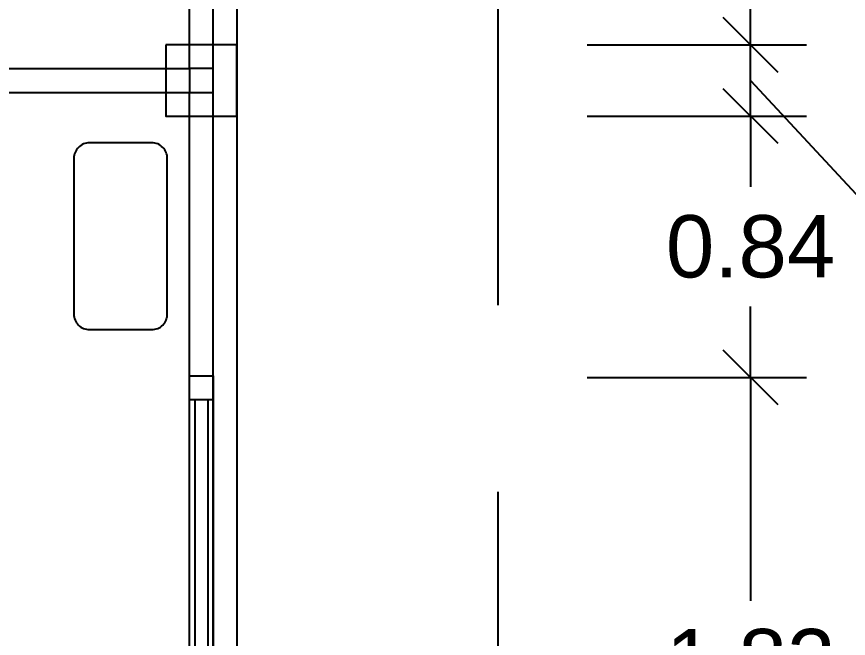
# Model space of a CAD drawing. Header units: metres. Extents: x 428 to 1115, y -4076 to 3914.
# Drawn here: x 1100.679 to 1103.349, y -3848.887 to -3846.89 of the extents above; entities that cross this region are included whole.
import ezdxf

# ---------------------------------------------------------------- set-up
doc = ezdxf.new("R2010")
doc.units = ezdxf.units.M
doc.header["$MEASUREMENT"] = 0
doc.header["$PDMODE"] = 2
doc.linetypes.add('ACAD_ISO02W100', pattern=[15, 12, -3])
for name, color, linetype in [('Dimension', 7, 'Continuous'), ('Edges', 7, 'Continuous'), ('M20 concreting', 3, 'Continuous'), ('ms section', 5, 'Continuous'), ('projected_site_clearence', 150, 'Continuous'), ('wall', 150, 'Continuous'), ('window', 2, 'Continuous')]:
    doc.layers.add(name, color=color, linetype=linetype)
doc.styles.add('labor camp', font='arial.ttf')
doc.dimstyles.new('1@100', dxfattribs={"dimtxt": 0.2, "dimasz": 0.175, "dimexe": 0.18, "dimexo": 0.0625, "dimgap": 0.09, "dimtad": 0, "dimtih": 1, "dimtoh": 1, "dimzin": 0, "dimdsep": 46, "dimtxsty": 'labor camp', "dimblk": 'OBLIQUE', "dimcen": 0.09, "dimadec": 0, "dimazin": 0, "dimtfac": 1, "dimtofl": 0, "dimtmove": 1, "dimatfit": 3, "dimfxl": 0.525, "dimfxlon": 1, "dimtolj": 1, "dimtzin": 0, "dimarcsym": 0})

# ---------------------------------------------------------------- blocks, each defined once
blk = doc.blocks.new('_Oblique')
at = {"color": 0, "linetype": 'ByBlock', "lineweight": -2}
blk.add_line((-0.5, -0.5), (0.5, 0.5), dxfattribs=at)
blk = doc.blocks.new('*D104')
at = {"layer": 'Defpoints', "color": 0, "transparency": 16777216}
for p in [(1101.3857, -3843.255), (1101.3857, -3850.936), (1105.3019, -3850.936)]:
    blk.add_point(p, dxfattribs=at)
at = {"layer": 'window', "color": 0, "lineweight": -2, "transparency": 16777216}
for p, q in [((1104.7769, -3843.255), (1105.4819, -3843.255)), ((1105.3019, -3843.255), (1105.3019, -3846.9034)), ((1105.3019, -3850.936), (1105.3019, -3847.2876)), ((1104.7769, -3850.936), (1105.4819, -3850.936))]:
    blk.add_line(p, q, dxfattribs=at)
at = {"layer": 'window', "color": 0, "lineweight": -2, "transparency": 16777216, "xscale": 0.175, "yscale": 0.175, "zscale": 0.175}
for p, rotation in [((1105.3019, -3843.255), 90), ((1105.3019, -3850.936), 270)]:
    blk.add_blockref('_Oblique', p, dxfattribs=dict(at, rotation=rotation))
at = {"layer": 'window', "color": 0, "transparency": 16777216, "insert": (1105.3019, -3847.0955), "char_height": 0.2, "attachment_point": 5, "style": 'labor camp'}
blk.add_mtext('\\A1;7.68', dxfattribs=at)
blk = doc.blocks.new('*D105')
at = {"layer": 'Defpoints', "color": 0, "transparency": 16777216}
for p in [(1101.3095, -3843.3693), (1101.3095, -3847.0955), (1104.3506, -3847.0955)]:
    blk.add_point(p, dxfattribs=at)
at = {"layer": 'window', "color": 0, "lineweight": -2, "transparency": 16777216}
for p, q in [((1103.8256, -3843.3693), (1104.5306, -3843.3693)), ((1104.3506, -3843.3693), (1104.3506, -3845.0402)), ((1104.3506, -3847.0955), (1104.3506, -3845.4246)), ((1103.8256, -3847.0955), (1104.5306, -3847.0955))]:
    blk.add_line(p, q, dxfattribs=at)
at = {"layer": 'window', "color": 0, "lineweight": -2, "transparency": 16777216, "xscale": 0.175, "yscale": 0.175, "zscale": 0.175}
for p, rotation in [((1104.3506, -3843.3693), 90), ((1104.3506, -3847.0955), 270)]:
    blk.add_blockref('_Oblique', p, dxfattribs=dict(at, rotation=rotation))
at = {"layer": 'window', "color": 0, "transparency": 16777216, "insert": (1104.3506, -3845.2324), "char_height": 0.2, "attachment_point": 5, "style": 'labor camp'}
blk.add_mtext('\\A1;3.73', dxfattribs=at)
blk = doc.blocks.new('*D106')
at = {"layer": 'Defpoints', "color": 0, "transparency": 16777216}
for p in [(1101.3095, -3847.0955), (1101.3095, -3850.8217), (1104.3506, -3850.8217)]:
    blk.add_point(p, dxfattribs=at)
at = {"layer": 'window', "color": 0, "lineweight": -2, "transparency": 16777216}
for p, q in [((1103.8256, -3847.0955), (1104.5306, -3847.0955)), ((1104.3506, -3847.0955), (1104.3506, -3848.7664)), ((1104.3506, -3850.8217), (1104.3506, -3849.1508)), ((1103.8256, -3850.8217), (1104.5306, -3850.8217))]:
    blk.add_line(p, q, dxfattribs=at)
at = {"layer": 'window', "color": 0, "lineweight": -2, "transparency": 16777216, "xscale": 0.175, "yscale": 0.175, "zscale": 0.175}
for p, rotation in [((1104.3506, -3847.0955), 90), ((1104.3506, -3850.8217), 270)]:
    blk.add_blockref('_Oblique', p, dxfattribs=dict(at, rotation=rotation))
at = {"layer": 'window', "color": 0, "transparency": 16777216, "insert": (1104.3506, -3848.9586), "char_height": 0.2, "attachment_point": 5, "style": 'labor camp'}
blk.add_mtext('\\A1;3.73', dxfattribs=at)
blk = doc.blocks.new('*D79')
at = {"layer": 'Defpoints', "color": 0, "transparency": 16777216}
for p in [(1101.3095, -3848.0492), (1101.3095, -3849.868), (1103.0346, -3849.868)]:
    blk.add_point(p, dxfattribs=at)
at = {"layer": 'window', "color": 0, "lineweight": -2, "transparency": 16777216}
for p, q in [((1102.5096, -3848.0492), (1103.2146, -3848.0492)), ((1103.0346, -3848.0492), (1103.0346, -3848.7665)), ((1103.0346, -3849.868), (1103.0346, -3849.1507)), ((1102.5096, -3849.868), (1103.2146, -3849.868))]:
    blk.add_line(p, q, dxfattribs=at)
at = {"layer": 'window', "color": 0, "lineweight": -2, "transparency": 16777216, "xscale": 0.175, "yscale": 0.175, "zscale": 0.175}
for p, rotation in [((1103.0346, -3848.0492), 90), ((1103.0346, -3849.868), 270)]:
    blk.add_blockref('_Oblique', p, dxfattribs=dict(at, rotation=rotation))
at = {"layer": 'window', "color": 0, "transparency": 16777216, "insert": (1103.0346, -3848.9586), "char_height": 0.2, "attachment_point": 5, "style": 'labor camp'}
blk.add_mtext('\\A1;1.82', dxfattribs=at)
blk = doc.blocks.new('*D81')
at = {"layer": 'Defpoints', "color": 0, "transparency": 16777216}
for p in [(1101.3857, -3846.9812), (1103.0346, -3846.9812), (1101.3095, -3847.2098)]:
    blk.add_point(p, dxfattribs=at)
at = {"layer": 'Dimension', "color": 0, "lineweight": -2, "transparency": 16777216}
for p, q in [((1102.5096, -3846.9812), (1103.2146, -3846.9812)), ((1103.0346, -3847.2098), (1103.0346, -3846.9812)), ((1103.0346, -3847.0955), (1103.471, -3847.5661)), ((1102.5096, -3847.2098), (1103.2146, -3847.2098)), ((1103.471, -3847.5661), (1103.651, -3847.5661))]:
    blk.add_line(p, q, dxfattribs=at)
at = {"layer": 'Dimension', "color": 0, "lineweight": -2, "transparency": 16777216, "xscale": 0.175, "yscale": 0.175, "zscale": 0.175}
for p, rotation in [((1103.0346, -3846.9812), 90), ((1103.0346, -3847.2098), 270)]:
    blk.add_blockref('_Oblique', p, dxfattribs=dict(at, rotation=rotation))
at = {"layer": 'Dimension', "color": 0, "transparency": 16777216, "insert": (1104.0008, -3847.5661), "char_height": 0.2, "attachment_point": 5, "style": 'labor camp'}
blk.add_mtext('\\A1;0.23', dxfattribs=at)
blk = doc.blocks.new('*D82')
at = {"layer": 'Defpoints', "color": 0, "transparency": 16777216}
for p in [(1101.3857, -3847.2098), (1103.0346, -3847.2098), (1101.3095, -3848.0492)]:
    blk.add_point(p, dxfattribs=at)
at = {"layer": 'window', "color": 0, "lineweight": -2, "transparency": 16777216}
for p, q in [((1102.5096, -3847.2098), (1103.2146, -3847.2098)), ((1103.0346, -3847.2098), (1103.0346, -3847.4374)), ((1103.0346, -3848.0492), (1103.0346, -3847.8216)), ((1102.5096, -3848.0492), (1103.2146, -3848.0492))]:
    blk.add_line(p, q, dxfattribs=at)
at = {"layer": 'window', "color": 0, "lineweight": -2, "transparency": 16777216, "xscale": 0.175, "yscale": 0.175, "zscale": 0.175}
for p, rotation in [((1103.0346, -3847.2098), 90), ((1103.0346, -3848.0492), 270)]:
    blk.add_blockref('_Oblique', p, dxfattribs=dict(at, rotation=rotation))
at = {"layer": 'window', "color": 0, "transparency": 16777216, "insert": (1103.0346, -3847.6295), "char_height": 0.2, "attachment_point": 5, "style": 'labor camp'}
blk.add_mtext('\\A1;0.84', dxfattribs=at)
blk = doc.blocks.new('*D84')
at = {"layer": 'Defpoints', "color": 0, "transparency": 16777216}
for p in [(1101.3095, -3846.1418), (1101.3857, -3846.9812), (1103.0346, -3846.9812)]:
    blk.add_point(p, dxfattribs=at)
at = {"layer": 'window', "color": 0, "lineweight": -2, "transparency": 16777216}
for p, q in [((1102.5096, -3846.1418), (1103.2146, -3846.1418)), ((1103.0346, -3846.1418), (1103.0346, -3846.3694)), ((1103.0346, -3846.9812), (1103.0346, -3846.7536)), ((1102.5096, -3846.9812), (1103.2146, -3846.9812))]:
    blk.add_line(p, q, dxfattribs=at)
at = {"layer": 'window', "color": 0, "lineweight": -2, "transparency": 16777216, "xscale": 0.175, "yscale": 0.175, "zscale": 0.175}
for p, rotation in [((1103.0346, -3846.1418), 90), ((1103.0346, -3846.9812), 270)]:
    blk.add_blockref('_Oblique', p, dxfattribs=dict(at, rotation=rotation))
at = {"layer": 'window', "color": 0, "transparency": 16777216, "insert": (1103.0346, -3846.5615), "char_height": 0.2, "attachment_point": 5, "style": 'labor camp'}
blk.add_mtext('\\A1;0.84', dxfattribs=at)

msp = doc.modelspace()

# ---------------------------------------------------------------- linework, layer by layer
at = {"layer": 'Edges'}
msp.add_lwpolyline([(1101.1623, -3847.8457), (1101.1623, -3847.3457, 0.414214), (1101.1123, -3847.2957), (1100.9123, -3847.2957, 0.414214), (1100.8623, -3847.3457), (1100.8623, -3847.8457, 0.414214), (1100.9123, -3847.8957), (1101.1123, -3847.8957, 0.414214)], format="xyb", close=True, dxfattribs=at)
at = {"layer": 'M20 concreting'}
msp.add_lwpolyline([(1101.1571, -3846.9812), (1101.1571, -3847.2098), (1101.3857, -3847.2098), (1101.3857, -3846.9812)], close=True, dxfattribs=at)
msp.add_lwpolyline([(1101.1571, -3846.9812), (1101.1571, -3847.2098), (1101.3857, -3847.2098), (1101.3857, -3846.9812)], close=True, dxfattribs=at)
at = {"layer": 'ms section'}
msp.add_lwpolyline([(1101.2333, -3847.0574), (1101.2333, -3847.1336), (1101.3095, -3847.1336), (1101.3095, -3847.0574)], close=True, dxfattribs=at)
msp.add_lwpolyline([(1101.2333, -3847.0574), (1101.2333, -3847.1336), (1101.3095, -3847.1336), (1101.3095, -3847.0574)], close=True, dxfattribs=at)
at = {"layer": 'projected_site_clearence', "linetype": 'ACAD_ISO02W100', "ltscale": 0.2}
msp.add_lwpolyline([(1085.4489, -3848.048), (1085.4489, -3842.4168), (1102.2236, -3842.4168), (1102.2236, -3851.317), (1096.593, -3851.317), (1096.593, -3848.048)], dxfattribs=at)
at = {"layer": 'wall'}
for p, q in [((1101.3857, -3843.255), (1101.3857, -3850.936)), ((1101.3095, -3847.1336), (1101.3095, -3843.3312)), ((1101.3095, -3847.1336), (1101.3095, -3843.3312)), ((1101.2333, -3847.0574), (1101.2333, -3843.4074)), ((1101.2333, -3847.0574), (1101.2333, -3843.4074)), ((1097.4309, -3847.0574), (1101.2333, -3847.0574)), ((1101.3095, -3850.8598), (1101.3095, -3847.0574)), ((1101.3095, -3850.8598), (1101.3095, -3847.0574)), ((1097.4309, -3847.1336), (1101.3095, -3847.1336)), ((1101.2333, -3850.7836), (1101.2333, -3847.1336)), ((1101.2333, -3850.7836), (1101.2333, -3847.1336))]:
    msp.add_line(p, q, dxfattribs=at)
at = {"layer": 'window', "color": 202}
for p, q in [((1101.2333, -3848.0442), (1101.3095, -3848.0442)), ((1101.2333, -3849.873), (1101.2333, -3848.0442)), ((1101.3095, -3848.0442), (1101.3095, -3849.873)), ((1101.2333, -3848.1204), (1101.3095, -3848.1204)), ((1101.2505, -3848.1204), (1101.2505, -3849.7968)), ((1101.2923, -3848.1204), (1101.2923, -3849.7968))]:
    msp.add_line(p, q, dxfattribs=at)

# ---------------------------------------------------------------- dimensions: what is measured, and where the dimension line sits
at = {"layer": 'Dimension'}
dim = msp.add_linear_dim(base=(1103.0346, -3846.9812), p1=(1101.3095, -3847.2098), p2=(1101.3857, -3846.9812), angle=90, dimstyle='1@100', dxfattribs=at)
dim.commit()
dim.dimension.update_dxf_attribs({"geometry": '*D81', "text_midpoint": (1103.741, -3847.5661), "dimtype": 160})
at = {"layer": 'window', "color": 0}
for base, p1, p2, angle, picture, middle in [((1105.3019, -3850.936), (1101.3857, -3843.255), (1101.3857, -3850.936), 90, '*D104', (1105.3019, -3847.0955)), ((1104.3506, -3847.0955), (1101.3095, -3843.3693), (1101.3095, -3847.0955), 90, '*D105', (1104.3506, -3845.2324)), ((1103.0346, -3846.9812), (1101.3095, -3846.1418), (1101.3857, -3846.9812), 270, '*D84', (1103.0346, -3846.5615)), ((1104.3506, -3850.8217), (1101.3095, -3847.0955), (1101.3095, -3850.8217), 90, '*D106', (1104.3506, -3848.9586)), ((1103.0346, -3847.2098), (1101.3095, -3848.0492), (1101.3857, -3847.2098), 90, '*D82', (1103.0346, -3847.6295)), ((1103.0346, -3849.868), (1101.3095, -3848.0492), (1101.3095, -3849.868), 270, '*D79', (1103.0346, -3848.9586))]:
    dim = msp.add_linear_dim(base=base, p1=p1, p2=p2, angle=angle, dimstyle='1@100', dxfattribs=at)
    dim.commit()
    dim.dimension.update_dxf_attribs({"geometry": picture, "text_midpoint": middle})

doc.saveas('drawing.dxf')
